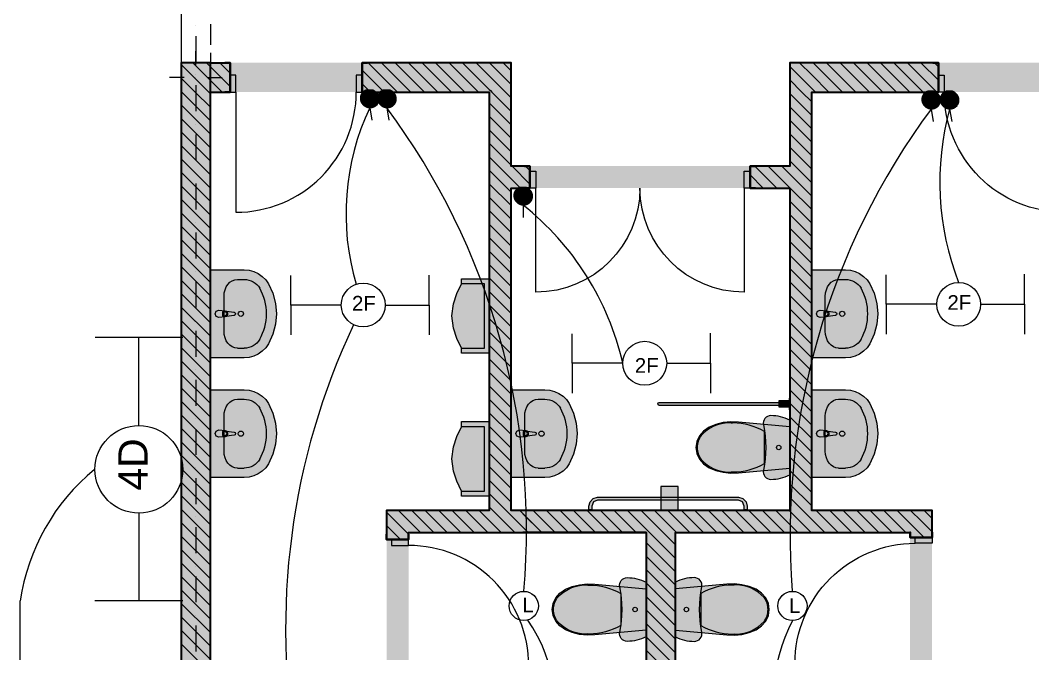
# Model space of a CAD drawing. Header units: inches. Extents: x 206002 to 410047, y 60394 to 83306.
# Drawn here: x 206002 to 212924, y 68044 to 72378 of the extents above; entities that cross this region are included whole.
import ezdxf

# ---------------------------------------------------------------- set-up
doc = ezdxf.new("R2010")
doc.units = ezdxf.units.IN
doc.header["$MEASUREMENT"] = 0
for name, color, linetype in [('LIGHTING', 1, 'Continuous'), ('PDF_Structural - Bearing', 7, 'Continuous'), ('PDF_Structural - Combined', 7, 'Continuous')]:
    doc.layers.add(name, color=color, linetype=linetype)
doc.styles.get("Standard").update_dxf_attribs({"font": 'arial.ttf'})

msp = doc.modelspace()

# ---------------------------------------------------------------- hatches: boundary and pattern name
at = {"layer": 'LIGHTING'}
h = msp.add_hatch(dxfattribs=at)
h.set_pattern_fill('ANSI31', color=1)
h.set_pattern_definition([(45, (-42821.91499, 617.71294), (-0.08838834765, 0.08838834765), [])])
h.paths.add_polyline_path([(208454.8, 71842.3, 0.319475), (208411.8, 71902.6), (208370, 71902.6, 0.319475), (208327, 71842.3, 1)])
h = msp.add_hatch(dxfattribs=at)
h.set_pattern_fill('ANSI31', color=1)
h.set_pattern_definition([(45, (-42704.15673, 617.71294), (-0.08838834765, 0.08838834765), [])])
h.paths.add_polyline_path([(208572.5, 71842.3, 0.319475), (208529.6, 71902.6), (208487.7, 71902.6, 0.319475), (208444.8, 71842.3, 1)])
h = msp.add_hatch(dxfattribs=at)
h.set_pattern_fill('ANSI31', color=1)
h.set_pattern_definition([(45, (-38983.56623, 609.18842), (-0.08838834765, 0.08838834765), [])])
h.paths.add_polyline_path([(212293.1, 71833.8, 0.319475), (212250.2, 71894.1), (212208.3, 71894.1, 0.319475), (212165.4, 71833.8, 1)])
h = msp.add_hatch(dxfattribs=at)
h.set_pattern_fill('ANSI31', color=1)
h.set_pattern_definition([(45, (-38857.67924, 609.18842), (-0.08838834765, 0.08838834765), [])])
h.paths.add_polyline_path([(212419, 71833.8, 0.319475), (212376.1, 71894.1), (212334.2, 71894.1, 0.319475), (212291.2, 71833.8, 1)])
h = msp.add_hatch(dxfattribs=at)
h.set_pattern_fill('ANSI31', color=1)
h.set_pattern_definition([(45, (-41772.57496, -48.02024), (-0.08838834765, 0.08838834765), [])])
h.paths.add_polyline_path([(209504.1, 71176.6, 0.319475), (209461.2, 71236.9), (209419.3, 71236.9, 0.319475), (209376.3, 71176.6, 1)])
at = {"layer": 'PDF_Structural - Combined', "true_color": 0xffffff, "transparency": 33554559}
for points in [[(207302.6, 70670.4), (207302.6, 70068.8), (207532.3, 70068.8), (207566.1, 70071.7), (207598.8, 70080.4), (207629.5, 70094.4), (207656.9, 70113.4), (207680.5, 70136.8), (207699.2, 70163.9), (207729.3, 70229.3), (207747.6, 70298.4), (207753.8, 70369.6), (207747.6, 70440.7), (207729.3, 70510), (207699.2, 70575.4), (207680.5, 70602.3), (207656.9, 70625.8), (207629.5, 70644.8), (207598.8, 70658.9), (207566.1, 70667.5), (207532.3, 70670.4)], [(211413.1, 70670.4), (211413.1, 70068.8), (211642.8, 70068.8), (211676.6, 70071.7), (211709.3, 70080.4), (211739.9, 70094.4), (211767.4, 70113.4), (211790.9, 70136.8), (211809.7, 70163.9), (211839.7, 70229.3), (211858.1, 70298.4), (211864.3, 70369.6), (211858.1, 70440.7), (211839.7, 70510), (211809.7, 70575.4), (211790.9, 70602.3), (211767.4, 70625.8), (211739.9, 70644.8), (211709.3, 70658.9), (211676.6, 70667.5), (211642.8, 70670.4)], [(209018, 70574.7), (208987.7, 70516.5), (208967, 70453.6), (208956.6, 70388), (208956.6, 70321.4), (208967, 70255.7), (208987.7, 70192.9), (209018, 70134.7), (209018, 70100), (209207.7, 70100), (209207.7, 70609.4), (209018, 70609.4)], [(207360.1, 70394.7), (207342.4, 70387.4), (207335, 70369.6), (207342.4, 70351.9), (207360.1, 70344.6), (207402.1, 70348.6), (207411.7, 70351.9), (207464.7, 70358.5), (207471.8, 70362.2), (207474.6, 70369.6), (207471.8, 70377), (207464.7, 70380.8), (207411.7, 70387.4), (207402.1, 70390.7)], [(211470.5, 70394.7), (211452.8, 70387.4), (211445.5, 70369.6), (211452.8, 70351.9), (211470.5, 70344.6), (211512.6, 70348.6), (211522.1, 70351.9), (211575.2, 70358.5), (211582.2, 70362.2), (211585, 70369.6), (211582.2, 70377), (211575.2, 70380.8), (211522.1, 70387.4), (211512.6, 70390.7)], [(207302.6, 69850.4), (207302.6, 69248.8), (207532.3, 69248.8), (207566.1, 69251.7), (207598.8, 69260.3), (207629.5, 69274.3), (207656.9, 69293.4), (207680.5, 69316.8), (207699.2, 69343.8), (207729.3, 69409.2), (207747.6, 69478.4), (207753.8, 69549.6), (207747.6, 69620.7), (207729.3, 69689.8), (207699.2, 69755.2), (207680.5, 69782.3), (207656.9, 69805.7), (207629.5, 69824.8), (207598.8, 69838.8), (207566.1, 69847.4), (207532.3, 69850.4)], [(209358.1, 69850.4), (209358.1, 69248.8), (209587.7, 69248.8), (209621.6, 69251.7), (209654.3, 69260.3), (209684.9, 69274.3), (209712.4, 69293.4), (209735.9, 69316.8), (209754.7, 69343.8), (209784.7, 69409.2), (209803.1, 69478.4), (209809.2, 69549.6), (209803.1, 69620.7), (209784.7, 69689.8), (209754.7, 69755.2), (209735.9, 69782.3), (209712.4, 69805.7), (209684.9, 69824.8), (209654.3, 69838.8), (209621.6, 69847.4), (209587.7, 69850.4)], [(211413.1, 69850.4), (211413.1, 69248.8), (211642.8, 69248.8), (211676.6, 69251.7), (211709.3, 69260.3), (211739.9, 69274.3), (211767.4, 69293.4), (211790.9, 69316.8), (211809.7, 69343.8), (211839.7, 69409.2), (211858.1, 69478.4), (211864.3, 69549.6), (211858.1, 69620.7), (211839.7, 69689.8), (211809.7, 69755.2), (211790.9, 69782.3), (211767.4, 69805.7), (211739.9, 69824.8), (211709.3, 69838.8), (211676.6, 69847.4), (211642.8, 69850.4)], [(211257.7, 69763.1), (210370.3, 69763.1), (210363.2, 69760.2), (210360.3, 69753.1), (210363.2, 69746.1), (210370.3, 69743.1), (211257.7, 69743.1)], [(209018, 69597), (208987.7, 69538.8), (208967, 69476), (208956.6, 69410.3), (208956.6, 69343.7), (208967, 69278.1), (208987.7, 69215.2), (209018, 69157), (209018, 69122.3), (209207.7, 69122.3), (209207.7, 69631.7), (209018, 69631.7)], [(211262.7, 69642.1), (211247.6, 69649.2), (211232.1, 69655.4), (211216.2, 69660.8), (211200.1, 69665.1), (211183.7, 69668.5), (211167.2, 69671), (211150.6, 69672.4), (211133.9, 69672.9), (211122.3, 69671.6), (211111.3, 69667.9), (211101.4, 69661.8), (211093.1, 69653.5), (211086.8, 69643.8), (211082.7, 69632.9), (211081.2, 69621.4), (211082.3, 69609.7), (211089.1, 69571.3), (211093.9, 69532.7), (211096.9, 69493.8), (211097.8, 69454.8), (211096.9, 69415.9), (211093.9, 69377), (211089.1, 69338.3), (211082.3, 69299.9), (211081.2, 69288.4), (211082.7, 69276.8), (211086.8, 69265.9), (211093.1, 69256.1), (211101.4, 69248), (211111.3, 69241.9), (211122.3, 69238), (211133.9, 69236.7), (211150.6, 69237.2), (211167.2, 69238.7), (211183.7, 69241.2), (211200.1, 69244.6), (211216.2, 69249), (211232.1, 69254.3), (211247.6, 69260.5), (211262.7, 69267.6)], [(207360.1, 69574.6), (207342.4, 69567.2), (207335, 69549.6), (207342.4, 69531.8), (207360.1, 69524.5), (207402.1, 69528.5), (207411.7, 69531.7), (207464.7, 69538.4), (207471.8, 69542.1), (207474.6, 69549.6), (207471.8, 69557), (207464.7, 69560.7), (207411.7, 69567.3), (207402.1, 69570.6)], [(209415.5, 69574.6), (209397.8, 69567.2), (209390.4, 69549.6), (209397.8, 69531.8), (209415.5, 69524.5), (209457.6, 69528.5), (209467.1, 69531.7), (209520.2, 69538.4), (209527.2, 69542.1), (209530, 69549.6), (209527.2, 69557), (209520.2, 69560.7), (209467.1, 69567.3), (209457.6, 69570.6)], [(210808.1, 69624.8), (210758.2, 69612.2), (210711.1, 69593.2), (210673.8, 69567.5), (210645.2, 69534.4), (210627.2, 69496), (210621, 69454.8), (210627.2, 69413.7), (210645.2, 69375.3), (210673.8, 69342.1), (210711.1, 69316.5), (210758.2, 69297.4), (210808.1, 69285), (210859.5, 69279.5), (210911.4, 69281.1), (211262.7, 69313.5), (211262.7, 69596.2), (210911.4, 69628.7), (210859.5, 69630.2)], [(211470.5, 69574.6), (211452.8, 69567.2), (211445.5, 69549.6), (211452.8, 69531.8), (211470.5, 69524.5), (211512.6, 69528.5), (211522.1, 69531.7), (211575.2, 69538.4), (211582.2, 69542.1), (211585, 69549.6), (211582.2, 69557), (211575.2, 69560.7), (211522.1, 69567.3), (211512.6, 69570.6)], [(210981.9, 69023.7), (210981.9, 69028.7), (210971.9, 69028.7), (210971.9, 69053.8), (210963.9, 69083.8), (210941.8, 69105.9), (210911.8, 69113.9), (209949.2, 69113.9), (209919.1, 69105.9), (209897.1, 69083.8), (209889.1, 69053.8), (209889.1, 69028.7), (209879, 69028.7), (209879, 69023.7), (209919.1, 69023.7), (209919.1, 69028.7), (209909.1, 69028.7), (209909.1, 69053.8), (209920.9, 69082.1), (209949.2, 69093.9), (210911.8, 69093.9), (210940.1, 69082.1), (210951.9, 69053.8), (210951.9, 69028.7), (210941.8, 69028.7), (210941.8, 69023.7)], [(210280.5, 68159.1), (210280.5, 68533.6), (210265.4, 68540.7), (210249.9, 68546.9), (210234.1, 68552.2), (210217.9, 68556.6), (210201.6, 68560), (210185.1, 68562.5), (210168.4, 68563.9), (210151.7, 68564.4), (210140.1, 68563.1), (210129.1, 68559.4), (210119.2, 68553.1), (210110.9, 68545), (210104.6, 68535.3), (210100.6, 68524.4), (210099.1, 68512.8), (210100.1, 68501.2), (210106.9, 68462.8), (210111.8, 68424.2), (210114.7, 68385.3), (210115.7, 68346.3), (210114.7, 68307.4), (210111.8, 68268.5), (210106.9, 68229.8), (210100.1, 68191.4), (210099.1, 68179.9), (210100.6, 68168.3), (210104.6, 68157.4), (210110.9, 68147.6), (210119.2, 68139.5), (210129.1, 68133.3), (210140.1, 68129.5), (210151.7, 68128.2), (210168.4, 68128.7), (210185.1, 68130.2), (210201.6, 68132.6), (210217.9, 68136), (210234.1, 68140.5), (210249.9, 68145.7), (210265.4, 68152)], [(210481, 68159.1), (210496.2, 68152), (210511.7, 68145.7), (210527.5, 68140.5), (210543.6, 68136), (210560, 68132.6), (210576.5, 68130.2), (210593.2, 68128.7), (210609.9, 68128.2), (210621.4, 68129.5), (210632.4, 68133.3), (210642.3, 68139.5), (210650.6, 68147.6), (210657, 68157.4), (210661, 68168.3), (210662.5, 68179.9), (210661.5, 68191.4), (210654.7, 68229.8), (210649.8, 68268.5), (210646.9, 68307.4), (210645.9, 68346.3), (210646.9, 68385.3), (210649.8, 68424.2), (210654.7, 68462.8), (210661.5, 68501.2), (210662.5, 68512.8), (210661, 68524.4), (210657, 68535.3), (210650.6, 68545), (210642.3, 68553.1), (210632.4, 68559.4), (210621.4, 68563.1), (210609.9, 68564.4), (210593.2, 68563.9), (210576.5, 68562.5), (210560, 68560), (210543.6, 68556.6), (210527.5, 68552.2), (210511.7, 68546.9), (210496.2, 68540.7), (210481, 68533.6)], [(209825.9, 68176.5), (209877.4, 68170.9), (209929.2, 68172.5), (210280.5, 68204.9), (210280.5, 68487.7), (209929.2, 68520.2), (209877.4, 68521.7), (209825.9, 68516.1), (209776, 68503.7), (209729, 68484.7), (209691.7, 68459), (209663.1, 68425.9), (209645.1, 68387.5), (209638.8, 68346.3), (209645.1, 68305.2), (209663.1, 68266.8), (209691.7, 68233.6), (209729, 68207.9), (209776, 68188.9)], [(210935.7, 68176.5), (210985.5, 68188.9), (211032.6, 68207.9), (211069.9, 68233.6), (211098.5, 68266.8), (211116.5, 68305.2), (211122.7, 68346.3), (211116.5, 68387.5), (211098.5, 68425.9), (211069.9, 68459), (211032.6, 68484.7), (210985.5, 68503.7), (210935.7, 68516.1), (210884.2, 68521.7), (210832.4, 68520.2), (210481, 68487.7), (210481, 68204.9), (210832.4, 68172.5), (210884.2, 68170.9)]]:
    msp.add_hatch(color=7, dxfattribs=at).paths.add_polyline_path(points)

# ---------------------------------------------------------------- linework, layer by layer
at = {"layer": 'LIGHTING'}
for p, q in [((208390.8, 71778.4), (208405.1, 71693.8)), ((208508.6, 71778.4), (208522.8, 71693.8)), ((212229.2, 71769.9), (212243.4, 71685.3)), ((212355.1, 71769.9), (212369.3, 71685.3)), ((209440.2, 71112.7), (209439, 71027.5)), ((207850.8, 70429.5), (207850.8, 70631.4)), ((208796.4, 70429.5), (208796.4, 70634.7)), ((211921, 70434.6), (211921, 70636.5)), ((212866.6, 70434.6), (212866.6, 70639.8)), ((208196.5, 70429.5), (207850.8, 70429.5)), ((207850.8, 70429.5), (207850.8, 70225.3)), ((208496.5, 70429.5), (208796.4, 70429.5)), ((208796.4, 70429.5), (208796.4, 70225.3)), ((212266.8, 70434.6), (211921, 70434.6)), ((211921, 70434.6), (211921, 70230.4)), ((212566.8, 70434.6), (212866.6, 70434.6)), ((212866.6, 70434.6), (212866.6, 70230.4)), ((207114.4, 70206.8), (206514.4, 70206.8)), ((206813, 69605.3), (206813, 70206.8)), ((209775.4, 70031.5), (209775.4, 70233.5)), ((210721, 70031.5), (210721, 70236.7)), ((210121.2, 70031.5), (209775.4, 70031.5)), ((209775.4, 70031.5), (209775.4, 69827.4)), ((210421.2, 70031.5), (210721, 70031.5)), ((210721, 70031.5), (210721, 69827.4)), ((206813, 69005.3), (206813, 68405.3)), ((206002.1, 64764.3), (206002.1, 68405.3)), ((207113, 68405.3), (206513, 68405.3))]:
    msp.add_line(p, q, dxfattribs=at)
for centre, radius in [((208346.5, 70429.5), 150), ((212416.8, 70434.6), 150), ((210271.2, 70031.5), 150), ((206813, 69305.3), 300), ((209444.2, 68370.6), 100), ((211281, 68370.6), 100)]:
    msp.add_circle(centre, radius, dxfattribs=at)
for centre, radius, start, end in [((209936.1, 71052.5), 1707.3, 154.83764, 196.3661), ((204607.7, 68888.2), 4854.9, 355.06932, 36.53557), ((216159.3, 68852.7), 4894.5, 143.41533, 184.45818), ((214183.5, 71270.8), 1895.3, 164.73278, 201.22785), ((208240.5, 69602), 1929.1, 12.86495, 51.54601), ((212695.1, 68216.9), 4879.1, 154.79397, 190.21031), ((207429.5, 68194.1), 1442.9, 129.63687, 171.58319), ((208668.4, 67708), 982.7, 335.76729, 35.19709), ((212275.5, 67746.8), 1124, 152.22043, 203.15382)]:
    msp.add_arc(centre, radius, start, end, dxfattribs=at)
at = {"layer": 'PDF_Structural - Bearing', "lineweight": 18}
msp.add_lwpolyline([(271070.4, 74292.9), (240590.2, 74292.9), (240590.2, 81254.4), (237582.3, 81254.4), (237582.3, 74292.9), (207102.1, 74292.9), (207102.1, 65369.4), (216627.1, 65369.4), (216627.1, 63865.4), (261745.9, 63865.4), (261745.9, 65369.4), (271070.4, 65369.4)], close=True, dxfattribs=at)
for points in [[(207102.1, 72350.9), (207102.1, 72209.5)], [(207302.6, 72350.9), (207302.6, 72209.5)], [(207102.1, 72154.8), (207102.1, 72013.4)], [(207302.6, 72154.8), (207302.6, 72013.4)], [(207102.1, 71958.7), (207102.1, 71817.2)], [(207302.6, 71958.7), (207302.6, 71817.2)], [(207102.1, 71762.6), (207102.1, 71621)], [(207302.6, 71762.6), (207302.6, 71621)], [(207102.1, 71566.4), (207102.1, 71424.9)], [(207302.6, 71566.4), (207302.6, 71424.9)], [(207102.1, 71370.3), (207102.1, 71228.8)], [(207302.6, 71370.3), (207302.6, 71228.8)], [(207102.1, 71174.1), (207102.1, 71032.7)], [(207302.6, 71174.1), (207302.6, 71032.7)], [(207102.1, 70978), (207102.1, 70836.6)], [(207302.6, 70978), (207302.6, 70836.6)], [(207102.1, 70781.9), (207102.1, 70640.4)], [(207302.6, 70781.9), (207302.6, 70640.4)], [(207102.1, 70585.8), (207102.1, 70444.3)], [(207302.6, 70585.8), (207302.6, 70444.3)], [(207102.1, 70389.7), (207102.1, 70248.2)], [(207302.6, 70389.7), (207302.6, 70248.2)], [(207102.1, 70193.6), (207102.1, 70052.1)], [(207302.6, 70193.6), (207302.6, 70052.1)], [(207102.1, 69997.4), (207102.1, 69855.9)], [(207302.6, 69997.4), (207302.6, 69855.9)], [(207102.1, 69801.2), (207102.1, 69659.8)], [(207302.6, 69801.2), (207302.6, 69659.8)], [(207102.1, 69605.1), (207102.1, 69463.6)], [(207302.6, 69605.1), (207302.6, 69463.6)], [(207102.1, 69409), (207102.1, 69267.5)], [(207302.6, 69409), (207302.6, 69267.5)], [(207102.1, 69212.9), (207102.1, 69071.4)], [(207302.6, 69212.9), (207302.6, 69071.4)], [(207102.1, 69016.8), (207102.1, 68875.3)], [(207302.6, 69016.8), (207302.6, 68875.3)], [(207102.1, 68820.6), (207102.1, 68679.2)], [(207302.6, 68820.6), (207302.6, 68679.2)], [(207102.1, 68624.5), (207102.1, 68483.1)], [(207302.6, 68624.5), (207302.6, 68483.1)], [(207102.1, 68428.4), (207102.1, 68286.9)], [(207302.6, 68428.4), (207302.6, 68286.9)], [(207102.1, 68232.3), (207102.1, 68090.7)], [(207302.6, 68232.3), (207302.6, 68090.7)]]:
    msp.add_lwpolyline(points, dxfattribs=at)
at = {"layer": 'PDF_Structural - Bearing', "lineweight": 20}
for points in [[(207202.3, 72339.9), (207202.3, 72339.9)], [(207202.3, 72269.2), (207202.3, 72092.4)], [(207202.3, 72003.9), (207202.3, 72003.9)], [(207202.3, 71933.1), (207202.3, 71756.3)], [(207202.3, 71667.8), (207202.3, 71667.8)], [(207202.3, 71597.2), (207202.3, 71420.3)], [(207202.3, 71331.9), (207202.3, 71331.9)], [(207202.3, 71261.1), (207202.3, 71084.3)], [(207202.3, 70995.9), (207202.3, 70995.9)], [(207202.3, 70925.1), (207202.3, 70748.2)], [(207202.3, 70659.8), (207202.3, 70659.8)], [(207202.3, 70589.1), (207202.3, 70412.2)], [(207202.3, 70323.8), (207202.3, 70323.8)], [(207202.3, 70253), (207202.3, 70076.2)], [(207202.3, 69987.7), (207202.3, 69987.7)], [(207202.3, 69917), (207202.3, 69740.2)], [(207202.3, 69651.7), (207202.3, 69651.7)], [(207202.3, 69581), (207202.3, 69404.2)], [(207202.3, 69315.7), (207202.3, 69315.7)], [(207202.3, 69245), (207202.3, 69068.1)], [(207202.3, 68979.7), (207202.3, 68979.7)], [(207202.3, 68909), (207202.3, 68732.1)], [(207202.3, 68643.7), (207202.3, 68643.7)], [(207202.3, 68572.9), (207202.3, 68396)], [(207202.3, 68307.7), (207202.3, 68307.7)], [(207202.3, 68236.9), (207202.3, 68060)]]:
    msp.add_lwpolyline(points, dxfattribs=at)
at = {"layer": 'PDF_Structural - Bearing', "lineweight": 0}
for points in [[(207202.4, 72067), (207202.4, 72167.3)], [(207122.2, 71986.8), (207021.9, 71986.8)], [(207202.4, 71986.8), (207202.4, 71986.8)], [(207282.6, 71986.8), (207382.8, 71986.8)], [(207202.4, 71906.6), (207202.4, 71806.3)]]:
    msp.add_lwpolyline(points, dxfattribs=at)
at = {"layer": 'PDF_Structural - Bearing', "lineweight": 35}
for points in [[(207302.6, 71886.5), (207302.6, 72087), (207302.6, 72087), (207102.1, 72087), (207102.1, 65364.3), (207302.6, 65364.3), (207904.5, 65364.3)], [(207302.6, 72087), (207436.8, 72087), (207436.8, 72001.8), (207436.8, 71886.5), (207399.7, 71886.5)], [(207436.8, 72087), (207399.7, 72087)], [(209449.6, 71380.3), (209486.7, 71380.3), (209449.6, 71380.3), (209486.7, 71380.3), (209358.1, 71380.3), (209358.1, 71886.5), (209358.1, 72087), (208339.2, 72087), (208339.2, 72001.8), (208339.2, 72087), (208376.3, 72087), (208339.2, 72087)], [(208376.3, 71886.5), (208339.2, 71886.5), (208339.2, 72001.8), (208339.2, 72087), (208376.3, 72087)], [(212241.6, 72087), (212278.7, 72087), (212241.6, 72087), (212278.7, 72087), (211262.7, 72087), (211262.7, 71886.5), (211262.7, 71380.3), (210990.7, 71380.3), (210990.7, 71345.2), (210990.7, 71380.3), (211027.8, 71380.3), (210990.7, 71380.3)], [(212241.6, 71886.5), (212278.7, 71886.5), (212241.6, 71886.5), (212278.7, 71886.5), (212278.7, 72001.8), (212278.7, 72087), (212278.7, 72001.8), (212278.7, 72087)], [(207854.3, 65364.3), (207904.5, 65364.3), (207904.5, 65464.6), (207904.5, 65514.7), (207904.5, 65564.9), (207302.6, 65564.9), (207302.6, 71886.5), (207436.8, 71886.5), (207436.8, 72001.8), (207436.8, 71886.5), (207399.7, 71886.5), (207436.8, 71886.5)], [(208339.2, 71886.5), (208376.3, 71886.5), (208339.2, 71886.5), (208339.2, 72001.8), (208339.2, 71886.5), (209207.7, 71886.5), (209207.7, 69023.7), (208505.8, 69023.7), (208505.8, 68873.3), (208505.8, 68824.7), (208540.9, 68824.7), (208505.8, 68824.7), (208505.8, 68861.8), (208505.8, 68824.7)], [(212235.6, 68839.4), (212235.6, 68876.5), (212235.6, 68839.4), (212120.3, 68839.4), (212235.6, 68839.4), (212235.6, 68873.3), (212235.6, 69023.7), (211413.1, 69023.7), (211413.1, 71886.5), (212278.7, 71886.5), (212278.7, 72001.8), (212278.7, 71886.5)], [(209449.6, 71229.9), (209486.7, 71229.9), (209486.7, 71345.2), (209486.7, 71380.3), (209486.7, 71345.2), (209486.7, 71380.3)], [(211027.8, 71229.9), (210990.7, 71229.9), (210990.7, 71345.2), (210990.7, 71380.3), (211027.8, 71380.3)], [(210405.8, 69023.7), (209358.1, 69023.7), (209358.1, 71229.9), (209486.7, 71229.9), (209486.7, 71345.2), (209486.7, 71229.9), (209449.6, 71229.9), (209486.7, 71229.9)], [(210990.7, 71229.9), (211027.8, 71229.9), (210990.7, 71229.9), (210990.7, 71345.2), (210990.7, 71229.9), (211262.7, 71229.9), (211262.7, 69023.7), (209438.3, 69023.7)], [(208656.2, 68861.8), (208656.2, 68824.7), (208656.2, 68861.8), (208656.2, 68824.7), (208656.2, 68873.3), (210280.5, 68873.3), (209438.3, 68873.3)], [(210280.5, 66567.2), (210280.5, 65462.7), (210481, 65462.7), (210481, 68873.3), (212085.2, 68873.3), (212085.2, 68839.4), (212120.3, 68839.4), (212085.2, 68839.4), (212085.2, 68876.5), (212085.2, 68839.4)], [(210280.5, 68873.3), (210280.5, 67870.6)], [(212235.6, 68876.5), (212235.6, 68839.4), (212120.3, 68839.4), (212085.2, 68839.4), (212085.2, 68876.5)], [(208656.2, 68824.7), (208540.9, 68824.7), (208656.2, 68824.7), (208540.9, 68824.7), (208505.8, 68824.7), (208505.8, 68861.8)]]:
    msp.add_lwpolyline(points, dxfattribs=at)
at = {"layer": 'PDF_Structural - Bearing', "lineweight": 9}
for points in [[(207302.6, 71874.7), (207290.7, 71886.5), (207102.1, 72075.2)], [(207302.6, 71966.8), (207302.6, 71966.8), (207182.3, 72087)], [(207302.6, 72059), (207302.6, 72059), (207274.5, 72087)], [(207302.6, 72059), (207436.8, 71924.7)], [(207366.7, 72087), (207436.8, 72017)], [(208380.5, 72087), (208581.1, 71886.5)], [(208472.7, 72087), (208673.2, 71886.5)], [(208564.9, 72087), (208765.4, 71886.5)], [(208657, 72087), (208857.6, 71886.5)], [(208749.2, 72087), (208949.7, 71886.5)], [(208841.4, 72087), (209041.9, 71886.5)], [(208933.5, 72087), (209134.1, 71886.5)], [(209025.7, 72087), (209207.7, 71905.1), (209215.6, 71897.1)], [(209117.9, 72087), (209207.7, 71997.3), (209255.1, 71949.8)], [(209294.6, 72002.4), (209210, 72087)], [(209334.1, 72055.2), (209302.2, 72087)], [(209358.1, 72031.2), (209334.1, 72055.1)], [(211337.5, 71987.2), (211262.7, 72062.1)], [(211530.4, 71886.5), (211413.1, 72003.8), (211329.9, 72087)], [(211422, 72087), (211622.6, 71886.5)], [(211514.2, 72087), (211714.7, 71886.5)], [(211606.4, 72087), (211806.9, 71886.5)], [(211698.5, 72087), (211899.1, 71886.5)], [(211790.7, 72087), (211991.2, 71886.5)], [(211882.9, 72087), (212083.4, 71886.5)], [(211975, 72087), (212175.6, 71886.5)], [(212067.2, 72087), (212267.7, 71886.5)], [(212159.4, 72087), (212278.7, 71967.7)], [(212251.5, 72087), (212278.7, 72059.9)], [(208339.2, 72036.2), (208488.9, 71886.5)], [(209358.1, 71939.1), (209294.6, 72002.4)], [(211438.2, 71886.5), (211413.1, 71911.7), (211337.6, 71987.2)], [(207302.6, 71782.4), (207198.5, 71886.5), (207102.1, 71983)], [(207302.6, 71966.8), (207382.9, 71886.5)], [(208339.2, 71944.1), (208396.7, 71886.5)], [(209255.1, 71949.8), (209318.4, 71886.5), (209358.1, 71846.9)], [(211413.1, 71819.5), (211346.1, 71886.5), (211262.7, 71969.9)], [(207302.6, 71690.3), (207106.4, 71886.5), (207102.1, 71890.8)], [(209215.6, 71897.1), (209226.2, 71886.5), (209358.1, 71754.7)], [(211262.7, 71877.7), (211413.1, 71727.3)], [(207102.1, 71798.7), (207302.6, 71598.2)], [(209207.7, 71812.9), (209358.1, 71662.5)], [(211262.7, 71785.6), (211413.1, 71635.2)], [(209207.7, 71720.8), (209358.1, 71570.4)], [(207102.1, 71706.5), (207302.6, 71506)], [(211262.7, 71693.4), (211413.1, 71543)], [(207102.1, 71614.3), (207302.6, 71413.8)], [(209207.7, 71628.6), (209358.1, 71478.2)], [(211262.7, 71601.3), (211413.1, 71450.9)], [(207102.1, 71522.2), (207302.6, 71321.6)], [(209207.7, 71536.4), (209358.1, 71386)], [(211262.7, 71509), (211413.1, 71358.6)], [(207102.1, 71430), (207302.6, 71229.5)], [(209207.7, 71444.3), (209358.1, 71293.9), (209422.1, 71229.9)], [(209363.8, 71380.3), (209486.7, 71257.4)], [(209456, 71380.3), (209486.7, 71349.5)], [(211022.8, 71380.3), (211173.2, 71229.9)], [(211115, 71380.3), (211262.7, 71232.6), (211413.1, 71082.2)], [(211207.2, 71380.3), (211262.7, 71324.7), (211413.1, 71174.3)], [(211262.7, 71416.9), (211413.1, 71266.5)], [(207102.1, 71337.9), (207302.6, 71137.3)], [(209207.7, 71352.1), (209358.1, 71201.7)], [(210990.7, 71320.2), (211081, 71229.9)], [(207102.1, 71245.6), (207302.6, 71045.1)], [(209207.7, 71260), (209358.1, 71109.6)], [(207102.1, 71153.5), (207302.6, 70953)], [(209207.7, 71167.7), (209358.1, 71017.3)], [(211262.7, 71140.5), (211413.1, 70990.1)], [(207102.1, 71061.3), (207302.6, 70860.8)], [(209207.7, 71075.6), (209358.1, 70925.2)], [(211262.7, 71048.2), (211413.1, 70897.8)], [(207102.1, 70969.2), (207302.6, 70768.7)], [(209207.7, 70983.4), (209358.1, 70833)], [(211262.7, 70956.1), (211413.1, 70805.7)], [(207102.1, 70877), (207302.6, 70676.4)], [(209207.7, 70891.3), (209358.1, 70740.9)], [(211262.7, 70863.9), (211413.1, 70713.5)], [(207102.1, 70784.8), (207302.6, 70584.3)], [(209207.7, 70799.1), (209358.1, 70648.7)], [(211262.7, 70771.8), (211413.1, 70621.4)], [(207102.1, 70692.7), (207302.6, 70492.1)], [(209207.7, 70706.9), (209358.1, 70556.5)], [(211262.7, 70679.5), (211413.1, 70529.1)], [(207102.1, 70600.5), (207302.6, 70400)], [(209207.7, 70614.8), (209358.1, 70464.4)], [(211262.7, 70587.4), (211413.1, 70437)], [(207102.1, 70508.4), (207302.6, 70307.9)], [(209207.7, 70522.6), (209358.1, 70372.2)], [(211262.7, 70495.3), (211413.1, 70344.9)], [(207102.1, 70416.1), (207302.6, 70215.6)], [(209207.7, 70430.4), (209358.1, 70280)], [(211262.7, 70403.1), (211413.1, 70252.7)], [(207102.1, 70324), (207302.6, 70123.5)], [(209207.7, 70338.2), (209358.1, 70187.8)], [(211262.7, 70310.9), (211413.1, 70160.5)], [(207102.1, 70231.9), (207302.6, 70031.3)], [(209207.7, 70246.1), (209358.1, 70095.7)], [(211262.7, 70218.7), (211413.1, 70068.3)], [(207102.1, 70139.7), (207302.6, 69939.2)], [(209207.7, 70154), (209358.1, 70003.6)], [(211262.7, 70126.6), (211413.1, 69976.2)], [(207102.1, 70047.5), (207302.6, 69846.9)], [(209207.7, 70061.8), (209358.1, 69911.4)], [(211262.7, 70034.4), (211413.1, 69884)], [(207102.1, 69955.3), (207302.6, 69754.8)], [(209207.7, 69969.6), (209358.1, 69819.2)], [(211262.7, 69942.2), (211413.1, 69791.8)], [(207102.1, 69863.2), (207302.6, 69662.7)], [(209207.7, 69877.4), (209358.1, 69727)], [(211262.7, 69850.1), (211413.1, 69699.7)], [(207102.1, 69771), (207302.6, 69570.5)], [(209207.7, 69785.3), (209358.1, 69634.9)], [(211262.7, 69757.9), (211413.1, 69607.5)], [(207102.1, 69678.8), (207302.6, 69478.3)], [(209207.7, 69693.1), (209358.1, 69542.7)], [(211262.7, 69665.8), (211413.1, 69515.4)], [(207102.1, 69586.7), (207302.6, 69386.1)], [(209207.7, 69600.9), (209358.1, 69450.5)], [(211262.7, 69573.5), (211413.1, 69423.1)], [(207102.1, 69494.5), (207302.6, 69294)], [(209207.7, 69508.8), (209358.1, 69358.4)], [(211262.7, 69481.4), (211413.1, 69331)], [(207102.1, 69402.4), (207302.6, 69201.8)], [(209207.7, 69416.6), (209358.1, 69266.2)], [(211262.7, 69389.2), (211413.1, 69238.8)], [(207102.1, 69310.1), (207302.6, 69109.6)], [(209207.7, 69324.5), (209358.1, 69174.1)], [(211262.7, 69297.1), (211413.1, 69146.7)], [(207102.1, 69218), (207302.6, 69017.5)], [(209207.7, 69232.2), (209358.1, 69081.8)], [(211262.7, 69205), (211413.1, 69054.6)], [(207102.1, 69125.8), (207302.6, 68925.3)], [(209207.7, 69140.1), (209324, 69023.7), (209474.4, 68873.3), (209438.3, 68909.5)], [(211262.7, 69112.7), (211351.7, 69023.7), (211502.1, 68873.3)], [(207102.1, 69033.7), (207302.6, 68833.2)], [(208656.2, 68862.1), (208644.9, 68873.3), (208505.8, 69012.5)], [(208737.1, 68873.3), (208656.2, 68954.3), (208586.7, 69023.7)], [(208678.9, 69023.7), (208829.3, 68873.3)], [(208771, 69023.7), (208921.4, 68873.3)], [(208863.2, 69023.7), (209013.6, 68873.3)], [(208955.4, 69023.7), (209105.8, 68873.3)], [(209047.5, 69023.7), (209197.9, 68873.3)], [(209139.7, 69023.7), (209290.1, 68873.3)], [(209207.7, 69047.9), (209231.9, 69023.7), (209382.3, 68873.3)], [(209416.2, 69023.7), (209566.6, 68873.3), (209438.3, 69001.6)], [(210488.3, 68873.3), (210337.9, 69023.7), (210405.8, 68955.8)], [(210430, 69023.7), (210580.4, 68873.3)], [(210522.2, 69023.7), (210672.6, 68873.3)], [(210614.4, 69023.7), (210764.8, 68873.3)], [(210706.5, 69023.7), (210856.9, 68873.3)], [(210798.7, 69023.7), (210949.1, 68873.3)], [(210890.9, 69023.7), (211041.3, 68873.3)], [(210983, 69023.7), (211133.4, 68873.3)], [(211075.2, 69023.7), (211225.6, 68873.3)], [(211167.4, 69023.7), (211317.8, 68873.3)], [(211259.5, 69023.7), (211409.9, 68873.3)], [(211443.9, 69023.7), (211594.3, 68873.3)], [(211536, 69023.7), (211686.4, 68873.3)], [(211628.2, 69023.7), (211778.6, 68873.3)], [(211720.4, 69023.7), (211870.8, 68873.3)], [(211812.5, 69023.7), (211962.9, 68873.3)], [(211904.7, 69023.7), (212055.1, 68873.3)], [(212116.2, 68904.4), (212085.2, 68935.3), (211996.9, 69023.7)], [(212162.3, 68950.4), (212089, 69023.7)], [(212208.4, 68996.5), (212181.2, 69023.7)], [(207102.1, 68941.5), (207302.6, 68740.9)], [(212235.6, 68877.2), (212162.3, 68950.4)], [(212235.6, 68969.3), (212208.4, 68996.5)], [(208601.4, 68824.7), (208552.8, 68873.3), (208505.8, 68920.3)], [(210303.9, 68873.3), (210481, 68696.2)], [(210396.1, 68873.3), (210481, 68788.4)], [(212181.2, 68839.4), (212147.3, 68873.3), (212116.3, 68904.3)], [(207102.1, 68849.3), (207302.6, 68648.8)], [(208505.8, 68828.2), (208509.2, 68824.7)], [(210280.5, 68804.6), (210481, 68604.1)], [(212085.2, 68843.2), (212089, 68839.4)], [(207102.1, 68757.2), (207302.6, 68556.7)], [(207102.1, 68665), (207302.6, 68464.5)], [(210280.5, 68712.4), (210481, 68511.8)], [(210280.5, 68620.2), (210481, 68419.7)], [(207102.1, 68572.9), (207302.6, 68372.4)], [(210280.5, 68528.1), (210481, 68327.5)], [(207102.1, 68480.7), (207302.6, 68280.1)], [(207102.1, 68388.5), (207302.6, 68188)], [(210280.5, 68435.9), (210481, 68235.4)], [(210280.5, 68343.7), (210481, 68143.2)], [(207102.1, 68296.4), (207302.6, 68095.8)], [(210280.5, 68251.5), (210481, 68051)], [(207102.1, 68204.2), (207302.6, 68003.7)], [(207102.1, 68112), (207302.6, 67911.5)], [(210280.5, 68159.4), (210481, 67958.9)], [(210280.5, 68067.3), (210481, 67866.7)]]:
    msp.add_lwpolyline(points, dxfattribs=at)
at = {"layer": 'PDF_Structural - Bearing', "lineweight": 35}
msp.add_lwpolyline([(207399.7, 72087), (207436.8, 72087), (207436.8, 72001.8), (207436.8, 72087)], close=True, dxfattribs=at)
at = {"layer": 'PDF_Structural - Bearing', "lineweight": 20}
for points in [[(207436.8, 71886.5), (207476.9, 71886.5), (207476.9, 72001.8), (207436.8, 72001.8)], [(208339.2, 72001.8), (208299.1, 72001.8), (208299.1, 71886.5), (208339.2, 71886.5)], [(212278.7, 72001.8), (212318.8, 72001.8), (212318.8, 71886.5), (212278.7, 71886.5)], [(209486.7, 71345.2), (209526.8, 71345.2), (209526.8, 71229.9), (209486.7, 71229.9)], [(210990.7, 71229.9), (210950.6, 71229.9), (210950.6, 71345.2), (210990.7, 71345.2)], [(208540.9, 68824.7), (208540.9, 68784.6), (208656.2, 68784.6), (208656.2, 68824.7)], [(212235.6, 68839.4), (212235.6, 68799.3), (212120.3, 68799.3), (212120.3, 68839.4)]]:
    msp.add_lwpolyline(points, close=True, dxfattribs=at)
at = {"layer": 'PDF_Structural - Bearing', "lineweight": 18}
for points in [[(207476.9, 71886.5), (207476.9, 71064.4, 0.414224), (208299.1, 71886.5)], [(213140.9, 71886.5), (213140.9, 71064.4, -0.414226), (212318.8, 71886.5)], [(210950.6, 71229.9), (210950.6, 70518, -0.414201), (210238.7, 71229.9, -0.414206), (209526.8, 70518), (209526.8, 71229.9)], [(208656.2, 67962.4), (209478.3, 67962.4, 0.414224), (208656.2, 68784.6)], [(212120.3, 67977.1), (211298.1, 67977.1, -0.414229), (212120.3, 68799.3)]]:
    msp.add_lwpolyline(points, format="xyb", dxfattribs=at)
at = {"layer": 'PDF_Structural - Bearing', "lineweight": 9}
for points in [[(209658.8, 68873.3), (209508.4, 69023.7)], [(209750.9, 68873.3), (209600.5, 69023.7)], [(209843.1, 68873.3), (209692.7, 69023.7)], [(209935.3, 68873.3), (209784.9, 69023.7)], [(210027.4, 68873.3), (209877, 69023.7)], [(210119.6, 68873.3), (209969.2, 69023.7)], [(210211.8, 68873.3), (210061.4, 69023.7)], [(210303.9, 68873.3), (210153.5, 69023.7)], [(210396.1, 68873.3), (210245.7, 69023.7)]]:
    msp.add_lwpolyline(points, close=True, dxfattribs=at)
at = {"layer": 'PDF_Structural - Bearing', "color": 7, "lineweight": 0, "true_color": 0xffffff, "transparency": 33554559}
for points in [[(207302.6, 71886.6), (207102.1, 72087), (207302.6, 72087)], [(207302.6, 71886.5), (207102.1, 71886.5), (207102.1, 72087)], [(207302.6, 71886.6), (207302.6, 71886.5), (207102.1, 72087)], [(207302.6, 72087), (207302.6, 72087), (207302.6, 71886.6), (207302.6, 71886.5)], [(207302.6, 72087), (207436.8, 72087), (207302.6, 71886.5), (207436.8, 71886.5)], [(207436.8, 71886.5), (207436.8, 72087), (208339.2, 71886.5), (208339.2, 72087)], [(209207.7, 72087), (209207.7, 71886.5), (208339.2, 72087), (208339.2, 71886.5)], [(209358.1, 71886.5), (209207.7, 71886.5), (209358.1, 72087)], [(209207.7, 72087), (209358.1, 72087), (209207.7, 71886.5)], [(211413.1, 71886.5), (211262.7, 71886.5), (211262.7, 72087)], [(211413.1, 71886.5), (211262.7, 72087), (211413.1, 72087)], [(212278.7, 71886.5), (211413.1, 71886.5), (212278.7, 72087), (211413.1, 72087)], [(213181, 71886.5), (212278.7, 71886.5), (213181, 72087), (212278.7, 72087)], [(207436.8, 71886.5), (207476.9, 71886.5), (207436.8, 72001.8), (207476.9, 72001.8)], [(208339.2, 72001.8), (208299.1, 72001.8), (208339.2, 71886.5), (208299.1, 71886.5)], [(212278.7, 72001.8), (212278.7, 71886.5), (212318.8, 72001.8), (212318.8, 71886.5)], [(207302.6, 65564.9), (207102.1, 65564.9), (207302.6, 71886.5), (207102.1, 71886.5)], [(209207.7, 71886.5), (209358.1, 71886.5), (209207.7, 69023.7), (209358.1, 69023.7)], [(211262.7, 71886.5), (211413.1, 71886.5), (211262.7, 69023.7), (211413.1, 69023.7)], [(209358.1, 71380.3), (209486.7, 71380.3), (209358.1, 71229.9), (209486.7, 71229.9)], [(210990.7, 71229.9), (209486.7, 71229.9), (210990.7, 71380.3), (209486.7, 71380.3)], [(211262.7, 71380.3), (211262.7, 71229.9), (210990.7, 71380.3), (210990.7, 71229.9)], [(209486.7, 71345.2), (209486.7, 71229.9), (209526.8, 71345.2), (209526.8, 71229.9)], [(210990.7, 71229.9), (210990.7, 71345.2), (210950.6, 71229.9), (210950.6, 71345.2)], [(208656.2, 68873.3), (208505.8, 68873.3), (208505.8, 69023.7)], [(208656.2, 68873.3), (208505.8, 69023.7), (208656.2, 69023.7)], [(208656.2, 68873.3), (208656.2, 69023.7), (210405.8, 68873.3), (210405.8, 69023.7)], [(212085.2, 69023.7), (212085.2, 68873.3), (209438.3, 69023.7), (209438.3, 68873.3)], [(212235.6, 68873.3), (212085.2, 68873.3), (212235.6, 69023.7)], [(212085.2, 68873.3), (212085.2, 69023.7), (212235.6, 69023.7)], [(208505.8, 68873.3), (208656.2, 68873.3), (208505.8, 68824.7), (208656.2, 68824.7)], [(210280.5, 68873.3), (210481, 68873.3), (210280.5, 65462.7), (210481, 65462.7)], [(212085.2, 68873.3), (212235.6, 68873.3), (212085.2, 68839.4), (212235.6, 68839.4)], [(208656.2, 67922.3), (208505.8, 67922.3), (208656.2, 68824.7), (208505.8, 68824.7)], [(208540.9, 68824.7), (208540.9, 68784.6), (208656.2, 68824.7), (208656.2, 68784.6)], [(212235.6, 67937), (212085.2, 67937), (212235.6, 68839.4), (212085.2, 68839.4)], [(212235.6, 68839.4), (212120.3, 68839.4), (212235.6, 68799.3), (212120.3, 68799.3)]]:
    msp.add_solid(points, dxfattribs=at)
at = {"layer": 'PDF_Structural - Combined', "lineweight": 9}
for points in [[(207302.6, 70670.4), (207532.3, 70670.4), (207566.1, 70667.5), (207598.8, 70658.9), (207629.5, 70644.8), (207656.9, 70625.8), (207680.5, 70602.3), (207699.2, 70575.4), (207729.3, 70510), (207747.6, 70440.7), (207753.8, 70369.6), (207747.6, 70298.4), (207729.3, 70229.3), (207699.2, 70163.9), (207680.5, 70136.8), (207656.9, 70113.4), (207629.5, 70094.4), (207598.8, 70080.4), (207566.1, 70071.7), (207532.3, 70068.8), (207302.6, 70068.8)], [(211413.1, 70670.4), (211642.8, 70670.4), (211676.6, 70667.5), (211709.3, 70658.9), (211739.9, 70644.8), (211767.4, 70625.8), (211790.9, 70602.3), (211809.7, 70575.4), (211839.7, 70510), (211858.1, 70440.7), (211864.3, 70369.6), (211858.1, 70298.4), (211839.7, 70229.3), (211809.7, 70163.9), (211790.9, 70136.8), (211767.4, 70113.4), (211739.9, 70094.4), (211709.3, 70080.4), (211676.6, 70071.7), (211642.8, 70068.8), (211413.1, 70068.8)], [(209018, 70574.7), (209018, 70609.4), (209207.7, 70609.4), (209207.7, 70100), (209018, 70100), (209018, 70134.7), (209175, 70134.7), (209175, 70574.7)], [(207360.1, 70394.7), (207402.1, 70390.7), (207411.7, 70387.4), (207464.7, 70380.8), (207471.8, 70377), (207474.6, 70369.6), (207471.8, 70362.2), (207464.7, 70358.5), (207411.7, 70351.9), (207402.1, 70348.6), (207360.1, 70344.6), (207342.4, 70351.9), (207335, 70369.6), (207342.4, 70387.4)], [(211470.5, 70394.7), (211512.6, 70390.7), (211522.1, 70387.4), (211575.2, 70380.8), (211582.2, 70377), (211585, 70369.6), (211582.2, 70362.2), (211575.2, 70358.5), (211522.1, 70351.9), (211512.6, 70348.6), (211470.5, 70344.6), (211452.8, 70351.9), (211445.5, 70369.6), (211452.8, 70387.4)], [(207302.6, 69850.4), (207532.3, 69850.4), (207566.1, 69847.4), (207598.8, 69838.8), (207629.5, 69824.8), (207656.9, 69805.7), (207680.5, 69782.3), (207699.2, 69755.2), (207729.3, 69689.8), (207747.6, 69620.7), (207753.8, 69549.6), (207747.6, 69478.4), (207729.3, 69409.2), (207699.2, 69343.8), (207680.5, 69316.8), (207656.9, 69293.4), (207629.5, 69274.3), (207598.8, 69260.3), (207566.1, 69251.7), (207532.3, 69248.8), (207302.6, 69248.8)], [(209358.1, 69850.4), (209587.7, 69850.4), (209621.6, 69847.4), (209654.3, 69838.8), (209684.9, 69824.8), (209712.4, 69805.7), (209735.9, 69782.3), (209754.7, 69755.2), (209784.7, 69689.8), (209803.1, 69620.7), (209809.2, 69549.6), (209803.1, 69478.4), (209784.7, 69409.2), (209754.7, 69343.8), (209735.9, 69316.8), (209712.4, 69293.4), (209684.9, 69274.3), (209654.3, 69260.3), (209621.6, 69251.7), (209587.7, 69248.8), (209358.1, 69248.8)], [(211413.1, 69850.4), (211642.8, 69850.4), (211676.6, 69847.4), (211709.3, 69838.8), (211739.9, 69824.8), (211767.4, 69805.7), (211790.9, 69782.3), (211809.7, 69755.2), (211839.7, 69689.8), (211858.1, 69620.7), (211864.3, 69549.6), (211858.1, 69478.4), (211839.7, 69409.2), (211809.7, 69343.8), (211790.9, 69316.8), (211767.4, 69293.4), (211739.9, 69274.3), (211709.3, 69260.3), (211676.6, 69251.7), (211642.8, 69248.8), (211413.1, 69248.8)], [(211257.7, 69773.2), (211187.5, 69773.2), (211187.5, 69733), (211257.7, 69733)], [(211257.7, 69793.2), (211257.7, 69713), (211262.7, 69713), (211262.7, 69793.2)], [(211257.7, 69763.1), (211257.7, 69743.1), (210370.3, 69743.1), (210363.2, 69746.1), (210360.3, 69753.1), (210363.2, 69760.2), (210370.3, 69763.1)], [(209018, 69597), (209018, 69631.7), (209207.7, 69631.7), (209207.7, 69122.3), (209018, 69122.3), (209018, 69157), (209175, 69157), (209175, 69597)], [(211262.7, 69642.1), (211247.6, 69649.2), (211232.1, 69655.4), (211216.2, 69660.8), (211200.1, 69665.1), (211183.7, 69668.5), (211167.2, 69671), (211150.6, 69672.4), (211133.9, 69672.9), (211122.3, 69671.6), (211111.3, 69667.9), (211101.4, 69661.8), (211093.1, 69653.5), (211086.8, 69643.8), (211082.7, 69632.9), (211081.2, 69621.4), (211082.3, 69609.7), (211089.1, 69571.3), (211093.9, 69532.7), (211096.9, 69493.8), (211097.8, 69454.8), (211096.9, 69415.9), (211093.9, 69377), (211089.1, 69338.3), (211082.3, 69299.9), (211081.2, 69288.4), (211082.7, 69276.8), (211086.8, 69265.9), (211093.1, 69256.1), (211101.4, 69248), (211111.3, 69241.9), (211122.3, 69238), (211133.9, 69236.7), (211150.6, 69237.2), (211167.2, 69238.7), (211183.7, 69241.2), (211200.1, 69244.6), (211216.2, 69249), (211232.1, 69254.3), (211247.6, 69260.5), (211262.7, 69267.6)], [(207360.1, 69574.6), (207402.1, 69570.6), (207411.7, 69567.3), (207464.7, 69560.7), (207471.8, 69557), (207474.6, 69549.6), (207471.8, 69542.1), (207464.7, 69538.4), (207411.7, 69531.7), (207402.1, 69528.5), (207360.1, 69524.5), (207342.4, 69531.8), (207335, 69549.6), (207342.4, 69567.2)], [(209415.5, 69574.6), (209457.6, 69570.6), (209467.1, 69567.3), (209520.2, 69560.7), (209527.2, 69557), (209530, 69549.6), (209527.2, 69542.1), (209520.2, 69538.4), (209467.1, 69531.7), (209457.6, 69528.5), (209415.5, 69524.5), (209397.8, 69531.8), (209390.4, 69549.6), (209397.8, 69567.2)], [(210808.1, 69624.8), (210758.2, 69612.2), (210711.1, 69593.2), (210673.8, 69567.5), (210645.2, 69534.4), (210627.2, 69496), (210621, 69454.8), (210627.2, 69413.7), (210645.2, 69375.3), (210673.8, 69342.1), (210711.1, 69316.5), (210758.2, 69297.4), (210808.1, 69285), (210859.5, 69279.5), (210911.4, 69281.1), (211262.7, 69313.5), (211262.7, 69596.2), (210911.4, 69628.7), (210859.5, 69630.2)], [(211470.5, 69574.6), (211512.6, 69570.6), (211522.1, 69567.3), (211575.2, 69560.7), (211582.2, 69557), (211585, 69549.6), (211582.2, 69542.1), (211575.2, 69538.4), (211522.1, 69531.7), (211512.6, 69528.5), (211470.5, 69524.5), (211452.8, 69531.8), (211445.5, 69549.6), (211452.8, 69567.2)], [(210380.4, 69187.1), (210380.4, 69023.7), (210500.7, 69023.7), (210500.7, 69187.1)], [(210981.9, 69023.7), (210941.8, 69023.7), (210941.8, 69028.7), (210951.9, 69028.7), (210951.9, 69053.8), (210940.1, 69082.1), (210911.8, 69093.9), (209949.2, 69093.9), (209920.9, 69082.1), (209909.1, 69053.8), (209909.1, 69028.7), (209919.1, 69028.7), (209919.1, 69023.7), (209879, 69023.7), (209879, 69028.7), (209889.1, 69028.7), (209889.1, 69053.8), (209897.1, 69083.8), (209919.1, 69105.9), (209949.2, 69113.9), (210911.8, 69113.9), (210941.8, 69105.9), (210963.9, 69083.8), (210971.9, 69053.8), (210971.9, 69028.7), (210981.9, 69028.7)], [(210280.5, 68159.1), (210265.4, 68152), (210249.9, 68145.7), (210234.1, 68140.5), (210217.9, 68136), (210201.6, 68132.6), (210185.1, 68130.2), (210168.4, 68128.7), (210151.7, 68128.2), (210140.1, 68129.5), (210129.1, 68133.3), (210119.2, 68139.5), (210110.9, 68147.6), (210104.6, 68157.4), (210100.6, 68168.3), (210099.1, 68179.9), (210100.1, 68191.4), (210106.9, 68229.8), (210111.8, 68268.5), (210114.7, 68307.4), (210115.7, 68346.3), (210114.7, 68385.3), (210111.8, 68424.2), (210106.9, 68462.8), (210100.1, 68501.2), (210099.1, 68512.8), (210100.6, 68524.4), (210104.6, 68535.3), (210110.9, 68545), (210119.2, 68553.2), (210129.1, 68559.4), (210140.1, 68563.1), (210151.7, 68564.4), (210168.4, 68563.9), (210185.1, 68562.5), (210201.6, 68560), (210217.9, 68556.6), (210234.1, 68552.2), (210249.9, 68546.9), (210265.4, 68540.7), (210280.5, 68533.6)], [(210481, 68159.1), (210496.2, 68152), (210511.7, 68145.7), (210527.5, 68140.5), (210543.6, 68136), (210560, 68132.6), (210576.5, 68130.2), (210593.2, 68128.7), (210609.9, 68128.2), (210621.4, 68129.5), (210632.4, 68133.3), (210642.3, 68139.5), (210650.6, 68147.6), (210657, 68157.4), (210661, 68168.3), (210662.5, 68179.9), (210661.5, 68191.4), (210654.7, 68229.8), (210649.8, 68268.5), (210646.9, 68307.4), (210645.9, 68346.3), (210646.9, 68385.3), (210649.8, 68424.2), (210654.7, 68462.8), (210661.5, 68501.2), (210662.5, 68512.8), (210661, 68524.4), (210657, 68535.3), (210650.6, 68545), (210642.3, 68553.2), (210632.4, 68559.4), (210621.4, 68563.1), (210609.9, 68564.4), (210593.2, 68563.9), (210576.5, 68562.5), (210560, 68560), (210543.6, 68556.6), (210527.5, 68552.2), (210511.7, 68546.9), (210496.2, 68540.7), (210481, 68533.6)], [(209825.9, 68176.5), (209776, 68188.9), (209729, 68207.9), (209691.7, 68233.6), (209663.1, 68266.8), (209645.1, 68305.2), (209638.8, 68346.3), (209645.1, 68387.5), (209663.1, 68425.9), (209691.7, 68459), (209729, 68484.7), (209776, 68503.7), (209825.9, 68516.1), (209877.4, 68521.7), (209929.2, 68520.2), (210280.5, 68487.7), (210280.5, 68204.9), (209929.2, 68172.5), (209877.4, 68170.9)], [(210935.7, 68176.5), (210985.5, 68188.9), (211032.6, 68207.9), (211069.9, 68233.6), (211098.5, 68266.8), (211116.5, 68305.2), (211122.7, 68346.3), (211116.5, 68387.5), (211098.5, 68425.9), (211069.9, 68459), (211032.6, 68484.7), (210985.5, 68503.7), (210935.7, 68516.1), (210884.2, 68521.7), (210832.4, 68520.2), (210481, 68487.7), (210481, 68204.9), (210832.4, 68172.5), (210884.2, 68170.9)]]:
    msp.add_lwpolyline(points, close=True, dxfattribs=at)
for points in [[(207486.4, 70605), (207532.3, 70605)], [(211596.8, 70605), (211642.8, 70605)], [(209018, 70134.7), (208985.5, 70201.3), (208963.1, 70271.5), (208953, 70354.7), (208963.1, 70437.9), (208985.5, 70508.1), (209018, 70574.7)], [(207395.2, 70250.5), (207395.2, 70488.7)], [(211505.6, 70250.5), (211505.6, 70488.7)], [(207486.4, 70134.2), (207532.3, 70134.2)], [(211596.8, 70134.2), (211642.8, 70134.2)], [(207486.4, 69784.9), (207532.3, 69784.9)], [(209541.8, 69784.9), (209587.7, 69784.9)], [(211596.8, 69784.9), (211642.8, 69784.9)], [(207395.2, 69430.4), (207395.2, 69668.7)], [(209450.6, 69430.4), (209450.6, 69668.7)], [(211505.6, 69430.4), (211505.6, 69668.7)], [(209018, 69157), (208985.5, 69223.6), (208963.1, 69293.8), (208953, 69377), (208963.1, 69460.2), (208985.5, 69530.4), (209018, 69597)], [(207486.4, 69314.1), (207532.3, 69314.1)], [(209541.8, 69314.1), (209587.7, 69314.1)], [(211596.8, 69314.1), (211642.8, 69314.1)], [(209909.1, 69028.7), (209889.1, 69028.7)], [(210971.9, 69028.7), (210951.9, 69028.7)]]:
    msp.add_lwpolyline(points, dxfattribs=at)
for points in [[(207639.1, 70195, 0.129775), (207685.4, 70369.6, 0.129779), (207639.1, 70544.2)], [(211749.5, 70195, 0.129786), (211795.8, 70369.6, 0.129779), (211749.5, 70544.2)], [(207411.7, 70351.9, 0.257358), (207421.4, 70369.6, 0.255611), (207411.7, 70387.4)], [(211522.1, 70351.9, 0.257309), (211531.8, 70369.6, 0.255562), (211522.1, 70387.4)], [(207639.1, 69375, 0.129775), (207685.4, 69549.5, 0.12978), (207639.1, 69724.1)], [(209694.5, 69375, 0.129775), (209740.8, 69549.5, 0.129779), (209694.5, 69724.1)], [(211749.5, 69375, 0.129786), (211795.8, 69549.5, 0.12978), (211749.5, 69724.1)], [(207411.7, 69531.7, 0.254485), (207421.4, 69549.6, 0.253818), (207411.7, 69567.3)], [(209467.1, 69531.7, 0.254477), (209476.8, 69549.6, 0.253811), (209467.1, 69567.3)], [(210656.4, 69373.6, 0.214282), (210849.2, 69287, 0.014155), (210863.6, 69287.4, 0.006006), (210873.6, 69287.3, 0.133104), (211089.2, 69345.6), (211089.2, 69454.8), (211089.1, 69564.1, 0.133105), (210873.6, 69622.5, 0.006007), (210863.6, 69622.3, 0.01401), (210849.2, 69622.7, 0.214282), (210656.4, 69536.2, 0.157294), (210629.6, 69454.9, 0.158076), (210656.4, 69373.6)], [(211522.1, 69531.7, 0.254436), (211531.8, 69549.6, 0.253768), (211522.1, 69567.3)]]:
    msp.add_lwpolyline(points, format="xyb", dxfattribs=at)
for points in [[(207413.6, 70369.6, 0.413867), (207400, 70383.3), (207385, 70383.3), (207385, 70356), (207400, 70356, 0.413866)], [(211524.1, 70369.6, 0.413878), (211510.4, 70383.3), (211495.5, 70383.3), (211495.5, 70356), (211510.4, 70356, 0.413877)], [(207413.6, 69549.6, 0.413866), (207400, 69563.2), (207385, 69563.2), (207385, 69535.9), (207400, 69535.9, 0.413866)], [(209469, 69549.6, 0.413875), (209455.4, 69563.2), (209440.5, 69563.2), (209440.5, 69535.9), (209455.4, 69535.9, 0.413875)], [(211524.1, 69549.6, 0.413877), (211510.4, 69563.2), (211495.5, 69563.2), (211495.5, 69535.9), (211510.4, 69535.9, 0.413877)], [(209881.5, 68513.8, -0.006007), (209891.5, 68513.9, -0.133136), (210107, 68455.6), (210107, 68346.3), (210107, 68237.1, -0.133017), (209891.5, 68178.7, -0.006006), (209881.5, 68178.9, -0.014154), (209867.1, 68178.5, -0.214282), (209674.3, 68265.1, -0.157325), (209647.4, 68346.3, -0.157294), (209674.3, 68427.7, -0.214282), (209867.2, 68514.2, -0.01401)], [(210894.5, 68514.2, 0.014055), (210880, 68513.8, 0.005212), (210869.9, 68513.9, 0.133013), (210654.5, 68455.6), (210654.5, 68346.3), (210654.4, 68237.1, 0.133013), (210869.9, 68178.7, 0.005947), (210880, 68178.9, 0.014296), (210894.4, 68178.5, 0.214373), (211087.1, 68265, 0.15899), (211113.9, 68346.3, 0.158164), (211087.2, 68427.6, 0.214228)]]:
    msp.add_lwpolyline(points, format="xyb", close=True, dxfattribs=at)
for centre, radius in [((207510.3, 70369.6), 17.5), ((211620.8, 70369.6), 17.5), ((207510.3, 69549.5), 17.6), ((209565.7, 69549.5), 17.6), ((211620.7, 69549.5), 17.6), ((211187.4, 69454.9), 15), ((210205.3, 68346.3), 15), ((210556.2, 68346.3), 15)]:
    msp.add_circle(centre, radius, dxfattribs=at)
for points in [[(207395.1, 70488.6), (207395.1, 70552.9), (207435.9, 70605), (207486.3, 70605)], [(207532.2, 70605.1), (207576.8, 70605.1), (207617.9, 70581.7), (207639.1, 70544.2)], [(211505.6, 70488.6), (211505.6, 70552.9), (211546.4, 70605), (211596.8, 70605)], [(211642.6, 70605), (211687.3, 70605), (211728.3, 70581.7), (211749.5, 70544.2)], [(207486.3, 70134.2), (207436, 70134.2), (207395.1, 70186.3), (207395.1, 70250.6)], [(207639.1, 70195.1), (207617.9, 70157.6), (207576.8, 70134.3), (207532.2, 70134.3)], [(211596.8, 70134.2), (211546.5, 70134.2), (211505.6, 70186.3), (211505.6, 70250.6)], [(211749.5, 70195), (211728.3, 70157.6), (211687.3, 70134.2), (211642.6, 70134.2)], [(207395.2, 69668.6), (207395.2, 69732.8), (207436, 69785), (207486.4, 69785)], [(207532.2, 69785), (207576.8, 69785), (207617.9, 69761.7), (207639.1, 69724.2)], [(209450.6, 69668.6), (209450.6, 69732.8), (209491.4, 69784.9), (209541.8, 69784.9)], [(209587.6, 69784.9), (209632.2, 69784.9), (209673.3, 69761.6), (209694.5, 69724.1)], [(211505.6, 69668.5), (211505.6, 69732.8), (211546.4, 69784.9), (211596.8, 69784.9)], [(211642.7, 69784.9), (211687.4, 69784.9), (211728.4, 69761.6), (211749.6, 69724.1)], [(207486.3, 69314.2), (207435.9, 69314.2), (207395.1, 69366.3), (207395.1, 69430.6)], [(209541.8, 69314.2), (209491.4, 69314.2), (209450.6, 69366.3), (209450.6, 69430.5)], [(211596.8, 69314.2), (211546.4, 69314.2), (211505.6, 69366.3), (211505.6, 69430.5)], [(207639.1, 69375), (207617.8, 69337.5), (207576.8, 69314.2), (207532.2, 69314.2)], [(209694.6, 69375), (209673.4, 69337.5), (209632.3, 69314.1), (209587.7, 69314.1)], [(211749.6, 69375), (211728.4, 69337.5), (211687.4, 69314.1), (211642.7, 69314.1)]]:
    msp.add_open_spline(points, degree=3, dxfattribs=at)
at = {"layer": 'PDF_Structural - Combined', "color": 7, "lineweight": 0, "true_color": 0xffffff, "transparency": 33554559}
for points in [[(211257.7, 69773.2), (211187.5, 69773.2), (211257.7, 69733), (211187.5, 69733)], [(211257.7, 69793.2), (211257.7, 69713), (211262.7, 69793.2), (211262.7, 69713)], [(210380.4, 69187.1), (210380.4, 69023.7), (210500.7, 69187.1), (210500.7, 69023.7)]]:
    msp.add_solid(points, dxfattribs=at)

# ---------------------------------------------------------------- texts
at = {"layer": 'LIGHTING', "char_height": 100, "attachment_point": 1}
for s, insert in [('2F', (208270.1, 70492.1)), ('2F', (212340.3, 70497.2)), ('2F', (210203.3, 70066.1)), ('L', (209434.1, 68426.6)), ('L', (211258, 68421.8))]:
    msp.add_mtext_dynamic_manual_height_columns(s, width=175.49, gutter_width=1, heights=[0], dxfattribs=dict(at, insert=insert))
at = {"layer": 'LIGHTING', "insert": (206672.5, 69160.2), "char_height": 200, "attachment_point": 1, "rotation": 90}
msp.add_mtext_dynamic_manual_height_columns('4D', width=175.49, gutter_width=1, heights=[0], dxfattribs=at)

doc.saveas('drawing.dxf')
